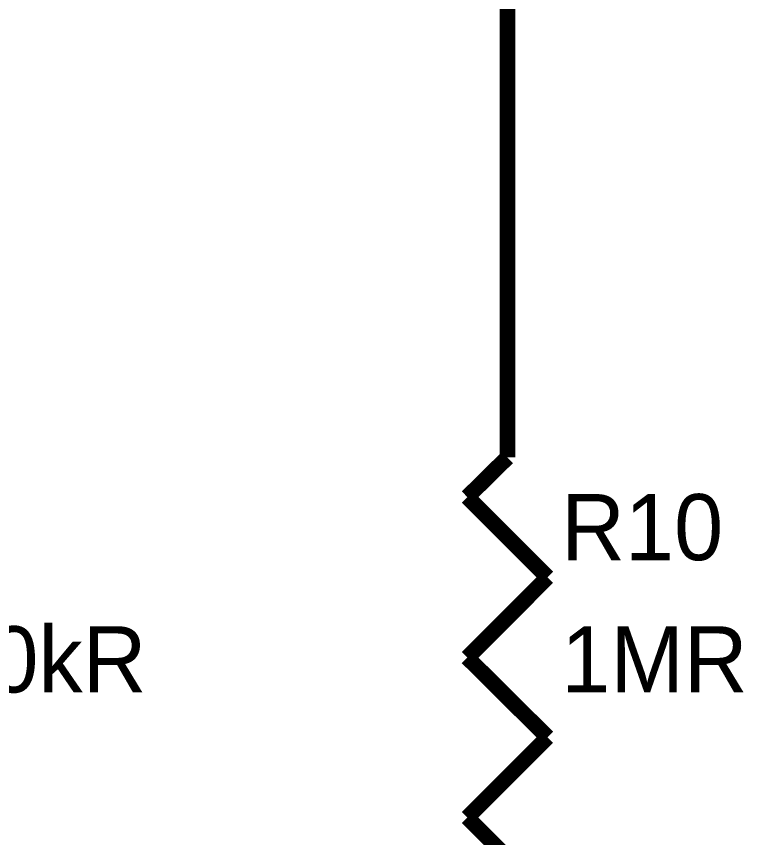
# Model space of a CAD drawing. Header units: inches. Extents: x 0 to 9.51, y -0.01 to 7.51.
# Drawn here: x 5.732 to 6.277, y 3.415 to 4.03 of the extents above; entities that cross this region are included whole.
import ezdxf

# ---------------------------------------------------------------- set-up
doc = ezdxf.new("R2010")
doc.units = ezdxf.units.IN
doc.header["$MEASUREMENT"] = 0
doc.layers.add('Sheet', color=255, linetype='Continuous')

msp = doc.modelspace()

# ---------------------------------------------------------------- linework, layer by layer
at = {"layer": 'Sheet'}
for points in [[(6.09975, 4.09979, 0.0118, 0.0118, 0), (6.09975, 3.99985, 0.0118, 0.0118, 0)], [(6.09975, 3.99985, 0.0118, 0.0118, 0), (6.09975, 3.79997, 0.0118, 0.0118, 0)], [(6.09975, 3.69959, 0.0118, 0.0118, 0), (6.09975, 3.79997, 0.0118, 0.0118, 0)], [(6.06969, 3.66996, 0.0118, 0.0118, 0), (6.09975, 3.69959, 0.0118, 0.0118, 0)], [(6.12982, 3.60982, 0.0118, 0.0118, 0), (6.06969, 3.66996, 0.0118, 0.0118, 0)], [(6.06969, 3.54968, 0.0118, 0.0118, 0), (6.12982, 3.60982, 0.0118, 0.0118, 0)], [(6.12982, 3.48998, 0.0118, 0.0118, 0), (6.06969, 3.54968, 0.0118, 0.0118, 0)], [(6.06969, 3.42983, 0.0118, 0.0118, 0), (6.12982, 3.48998, 0.0118, 0.0118, 0)], [(6.09975, 3.39976, 0.0118, 0.0118, 0), (6.06969, 3.42983, 0.0118, 0.0118, 0)]]:
    msp.add_lwpolyline(points, format="xyseb", dxfattribs=at)

# ---------------------------------------------------------------- texts
for s, p in [('R10', (6.13999, 3.62264)), ('100kR', (5.63775, 3.52358)), ('1MR', (6.13999, 3.52358))]:
    msp.add_text(s, height=0.049528, dxfattribs=at).set_placement(p)

doc.saveas('drawing.dxf')
